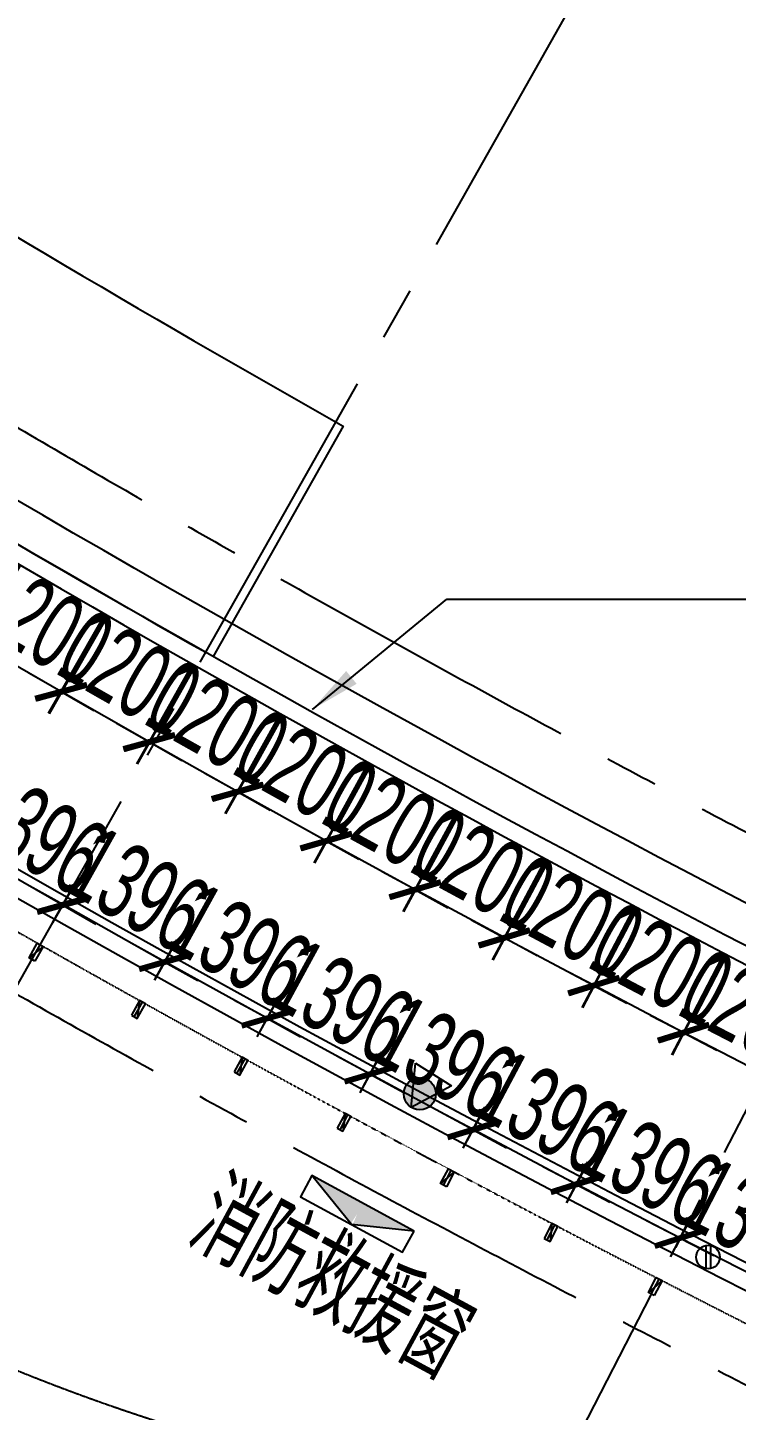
# Model space of a CAD drawing. Extents: x -668578 to 2331563, y -1202445 to 1620273.
# Drawn here: x 775403 to 783843, y 99911 to 116373 of the extents above; entities that cross this region are included whole.
import ezdxf

# ---------------------------------------------------------------- set-up
doc = ezdxf.new("R2010")
doc.units = 0
for name, pattern in [('CENTER2', [28.575, 19.05, -3.175, 3.175, -3.175]), ('DASH', [0.35, 0.25, -0.1]), ('DOT2', [0.125, 0, -0.125])]:
    doc.linetypes.add(name, pattern=pattern)
doc.layers.get('0').update_dxf_attribs({"color": 8})
doc.layers.get('Defpoints').update_dxf_attribs({"color": 8})
for name, color, linetype in [('#文字', 8, 'Continuous'), ('#标注', 8, 'Continuous'), ('#轴线', 8, 'CENTER2'), ('A-AL', 8, 'Continuous'), ('A-BEAM-PLAN-C', 8, 'Continuous'), ('A-FLOR-OTLN', 8, 'DOT2'), ('A-ROOF-DRAN', 8, 'Continuous'), ('A-WIND-FRAM', 8, 'Continuous'), ('BZ', 8, 'Continuous'), ('dim', 8, 'Continuous'), ('EQUIP_雨水斗', 8, 'Continuous'), ('外轮廓', 8, 'Continuous'), ('建-消防-防火分区填充', 8, 'Continuous'), ('救援窗', 8, 'Continuous'), ('消防救援', 8, 'Continuous')]:
    doc.layers.add(name, color=color, linetype=linetype)
doc.styles.add('JHZX', font='jrs.shx', dxfattribs={"width": 0.6, "bigfont": 'jhz.shx'})
doc.styles.add('图纸文字', font='txt.shx', dxfattribs={"width": 0.5, "bigfont": 'HZTXT.shx'})
doc.dimstyles.new('JZBZ-300', dxfattribs={"dimscale": 300, "dimtxt": 3, "dimasz": 1.5, "dimexe": 1, "dimexo": 1, "dimgap": 0.5, "dimtad": 1, "dimdec": 0, "dimdsep": 46, "dimtxsty": 'JHZX', "dimblk1": 'ARCHTICK', "dimblk2": 'ARCHTICK', "dimsah": 1, "dimcen": 0, "dimclrd": 1, "dimclre": 1, "dimclrt": 2, "dimazin": 2, "dimtfac": 1, "dimtdec": 0, "dimtix": 1, "dimtmove": 0, "dimatfit": 3, "dimfxl": 0, "dimtolj": 1, "dimlwd": -1, "dimlwe": -1, "dimarcsym": 0})
doc.dimstyles.new('JZBZ-400', dxfattribs={"dimscale": 400, "dimtxt": 3, "dimasz": 1.5, "dimexe": 1, "dimexo": 1, "dimgap": 0.5, "dimtad": 1, "dimdec": 0, "dimdsep": 46, "dimtxsty": 'JHZX', "dimblk1": 'ARCHTICK', "dimblk2": 'ARCHTICK', "dimsah": 1, "dimcen": 0, "dimclrd": 1, "dimclre": 1, "dimclrt": 2, "dimazin": 2, "dimtfac": 1, "dimtdec": 0, "dimtix": 1, "dimtmove": 0, "dimatfit": 3, "dimfxl": 0, "dimtolj": 1, "dimlwd": -1, "dimlwe": -1, "dimarcsym": 0})

# ---------------------------------------------------------------- blocks, each defined once
blk = doc.blocks.new('_ARCHTICK')
at = {"color": 0, "linetype": 'ByBlock', "const_width": 0.15}
blk.add_lwpolyline([(-0.5, -0.5), (0.5, 0.5)], dxfattribs=at)
blk = doc.blocks.new('*D2918')
at = {"layer": '#标注', "ltscale": 300, "transparency": 16777216}
for p, q in [((52517, 44290), (60086, 50671)), ((174425, -21557), (175612, -11729))]:
    blk.add_line(p, q, dxfattribs=at)
blk.add_arc((197092, 166179), 179600, 220.13382, 263.11563, dxfattribs=at)
at = {"layer": 'Defpoints', "color": 0, "ltscale": 300, "transparency": 16777216}
for p in [(197092, 166179), (52212, 44032), (92699, 20035), (174378, -21955)]:
    blk.add_point(p, dxfattribs=at)
at = {"layer": '#标注', "ltscale": 300, "transparency": 16777216, "xscale": 600, "yscale": 600, "zscale": 600}
for p, rotation in [((59781, 50414), 130.1338192809486), ((175564, -12126), 353.1156299250185)]:
    blk.add_blockref('_ARCHTICK', p, dxfattribs=dict(at, rotation=rotation))
at = {"layer": '#标注', "ltscale": 300, "transparency": 16777216, "insert": (112118, 8861), "char_height": 1200, "attachment_point": 5, "rotation": 331.6247, "style": 'JHZX'}
blk.add_mtext('\\A1;42.98°', dxfattribs=at)
blk = doc.blocks.new('*D2939')
at = {"layer": '#标注', "ltscale": 300, "transparency": 16777216}
for p, q in [((-1773, -1481), (-9342, -7863)), ((165914, -92056), (164727, -101884))]:
    blk.add_line(p, q, dxfattribs=at)
blk.add_arc((197092, 166179), 269610, 220.13382, 263.11563, dxfattribs=at)
at = {"layer": 'Defpoints', "color": 0, "ltscale": 300, "transparency": 16777216}
for p in [(197092, 166179), (-1467, -1224), (40380, -53208), (165962, -91659)]:
    blk.add_point(p, dxfattribs=at)
at = {"layer": '#标注', "ltscale": 300, "transparency": 16777216, "xscale": 600, "yscale": 600, "zscale": 600}
for p, rotation in [((-9036, -7605), 130.1338192809485), ((164775, -101487), 353.1156299250187)]:
    blk.add_blockref('_ARCHTICK', p, dxfattribs=dict(at, rotation=rotation))
at = {"layer": '#标注', "ltscale": 300, "transparency": 16777216, "insert": (69342, -70334), "char_height": 1200, "attachment_point": 5, "rotation": 331.6247, "style": 'JHZX'}
blk.add_mtext('\\A1;42.98°', dxfattribs=at)
blk = doc.blocks.new('*D3005')
at = {"layer": '#标注', "transparency": 16777216}
for p, q in [((-54001, 4433), (-51718, 8658)), ((-51909, 8306), (-45083, 4619)), ((-47175, 746), (-44893, 4971))]:
    blk.add_line(p, q, dxfattribs=at)
at = {"layer": 'Defpoints', "color": 0, "transparency": 16777216}
for p in [(-45083, 4619), (-54191, 4081), (-47365, 394)]:
    blk.add_point(p, dxfattribs=at)
at = {"layer": '#标注', "transparency": 16777216, "xscale": 600, "yscale": 600, "zscale": 600}
for p, rotation in [((-51909, 8306), 151.6247212833316), ((-45083, 4619), 331.6247212833315)]:
    blk.add_blockref('_ARCHTICK', p, dxfattribs=dict(at, rotation=rotation))
at = {"layer": '#标注', "transparency": 16777216, "insert": (-48115, 7166), "char_height": 1200, "attachment_point": 5, "rotation": 331.6247, "style": 'JHZX'}
blk.add_mtext('\\A1;7758', dxfattribs=at)
blk = doc.blocks.new('*D267')
at = {"layer": 'Defpoints', "color": 0, "ltscale": 300, "transparency": 16777216}
for p in [(783174, 101963), (782924, 101478), (784166, 100839)]:
    blk.add_point(p, dxfattribs=at)
at = {"layer": 'dim', "color": 1, "ltscale": 300, "transparency": 16777216}
for p, q in [((783062, 101745), (783311, 102230)), ((783174, 101963), (782774, 102169)), ((784415, 101324), (783174, 101963)), ((784303, 101106), (784553, 101591)), ((784415, 101324), (784815, 101118))]:
    blk.add_line(p, q, dxfattribs=at)
at = {"layer": 'dim', "color": 1, "ltscale": 300, "transparency": 16777216, "xscale": 450, "yscale": 450, "zscale": 450}
for p, rotation in [((783174, 101963), 332.7558265952266), ((784415, 101324), 152.7558265952265)]:
    blk.add_blockref('_ARCHTICK', p, dxfattribs=dict(at, rotation=rotation))
at = {"layer": 'dim', "color": 2, "ltscale": 300, "transparency": 16777216, "insert": (784069, 102177), "char_height": 900, "attachment_point": 5, "rotation": 332.7558, "style": 'JHZX'}
blk.add_mtext('\\A1;1396', dxfattribs=at)
blk = doc.blocks.new('*D268')
at = {"layer": 'Defpoints', "color": 0, "ltscale": 300, "transparency": 16777216}
for p in [(781936, 102605), (781683, 102117), (782922, 101474)]:
    blk.add_point(p, dxfattribs=at)
at = {"layer": 'dim', "color": 1, "ltscale": 300, "transparency": 16777216}
for p, q in [((781936, 102605), (781537, 102812)), ((781821, 102384), (782074, 102871)), ((783175, 101962), (781936, 102605)), ((783060, 101741), (783314, 102228)), ((783175, 101962), (783575, 101755))]:
    blk.add_line(p, q, dxfattribs=at)
at = {"layer": 'dim', "color": 1, "ltscale": 300, "transparency": 16777216, "xscale": 450, "yscale": 450, "zscale": 450}
for p, rotation in [((781936, 102605), 332.56735634041), ((783175, 101962), 152.5673563404099)]:
    blk.add_blockref('_ARCHTICK', p, dxfattribs=dict(at, rotation=rotation))
at = {"layer": 'dim', "color": 2, "ltscale": 300, "transparency": 16777216, "insert": (782832, 102816), "char_height": 900, "attachment_point": 5, "rotation": 332.5674, "style": 'JHZX'}
blk.add_mtext('\\A1;1396', dxfattribs=at)
blk = doc.blocks.new('*D269')
at = {"layer": 'Defpoints', "color": 0, "ltscale": 300, "transparency": 16777216}
for p in [(780707, 103255), (780451, 102773), (781683, 102117)]:
    blk.add_point(p, dxfattribs=at)
at = {"layer": 'dim', "color": 1, "ltscale": 300, "transparency": 16777216}
for p, q in [((780707, 103255), (780310, 103466)), ((780591, 103038), (780848, 103520)), ((781939, 102600), (780707, 103255)), ((781824, 102382), (782080, 102864)), ((781939, 102600), (782337, 102388))]:
    blk.add_line(p, q, dxfattribs=at)
at = {"layer": 'dim', "color": 1, "ltscale": 300, "transparency": 16777216, "xscale": 450, "yscale": 450, "zscale": 450}
for p, rotation in [((780707, 103255), 332.0017537923181), ((781939, 102600), 152.0017537923181)]:
    blk.add_blockref('_ARCHTICK', p, dxfattribs=dict(at, rotation=rotation))
at = {"layer": 'dim', "color": 2, "ltscale": 300, "transparency": 16777216, "insert": (781605, 103457), "char_height": 900, "attachment_point": 5, "rotation": 332.0018, "style": 'JHZX'}
blk.add_mtext('\\A1;1396', dxfattribs=at)
blk = doc.blocks.new('*D270')
at = {"layer": 'Defpoints', "color": 0, "ltscale": 300, "transparency": 16777216}
for p in [(779481, 103915), (779220, 103432), (780448, 102769)]:
    blk.add_point(p, dxfattribs=at)
at = {"layer": 'dim', "color": 1, "ltscale": 300, "transparency": 16777216}
for p, q in [((779481, 103915), (779085, 104129)), ((779363, 103696), (779623, 104179)), ((780709, 103251), (779481, 103915)), ((780591, 103033), (780852, 103515)), ((780709, 103251), (781105, 103037))]:
    blk.add_line(p, q, dxfattribs=at)
at = {"layer": 'dim', "color": 1, "ltscale": 300, "transparency": 16777216, "xscale": 450, "yscale": 450, "zscale": 450}
for p, rotation in [((779481, 103915), 331.6248009702869), ((780709, 103251), 151.6248009702868)]:
    blk.add_blockref('_ARCHTICK', p, dxfattribs=dict(at, rotation=rotation))
at = {"layer": 'dim', "color": 2, "ltscale": 300, "transparency": 16777216, "insert": (780380, 104111), "char_height": 900, "attachment_point": 5, "rotation": 331.6248, "style": 'JHZX'}
blk.add_mtext('\\A1;1396', dxfattribs=at)
blk = doc.blocks.new('*D271')
at = {"layer": 'Defpoints', "color": 0, "ltscale": 300, "transparency": 16777216}
for p in [(778256, 104580), (777992, 104096), (779218, 103428)]:
    blk.add_point(p, dxfattribs=at)
at = {"layer": 'dim', "color": 1, "ltscale": 300, "transparency": 16777216}
for p, q in [((778256, 104580), (777860, 104796)), ((778135, 104359), (778399, 104844)), ((779482, 103913), (778256, 104580)), ((779361, 103692), (779625, 104176)), ((779482, 103913), (779877, 103698))]:
    blk.add_line(p, q, dxfattribs=at)
at = {"layer": 'dim', "color": 1, "ltscale": 300, "transparency": 16777216, "xscale": 450, "yscale": 450, "zscale": 450}
for p, rotation in [((778256, 104580), 331.4362308051989), ((779482, 103913), 151.4362308051989)]:
    blk.add_blockref('_ARCHTICK', p, dxfattribs=dict(at, rotation=rotation))
at = {"layer": 'dim', "color": 2, "ltscale": 300, "transparency": 16777216, "insert": (779156, 104774), "char_height": 900, "attachment_point": 5, "rotation": 331.4362, "style": 'JHZX'}
blk.add_mtext('\\A1;1396', dxfattribs=at)
blk = doc.blocks.new('*D272')
at = {"layer": 'Defpoints', "color": 0, "ltscale": 300, "transparency": 16777216}
for p in [(777036, 105252), (776770, 104771), (777992, 104096)]:
    blk.add_point(p, dxfattribs=at)
at = {"layer": 'dim', "color": 1, "ltscale": 300, "transparency": 16777216}
for p, q in [((777036, 105252), (776642, 105470)), ((776915, 105034), (777181, 105515)), ((778258, 104577), (777036, 105252)), ((778137, 104358), (778403, 104839)), ((778258, 104577), (778652, 104359))]:
    blk.add_line(p, q, dxfattribs=at)
at = {"layer": 'dim', "color": 1, "ltscale": 300, "transparency": 16777216, "xscale": 450, "yscale": 450, "zscale": 450}
for p, rotation in [((777036, 105252), 331.0591852064206), ((778258, 104577), 151.0591852064206)]:
    blk.add_blockref('_ARCHTICK', p, dxfattribs=dict(at, rotation=rotation))
at = {"layer": 'dim', "color": 2, "ltscale": 300, "transparency": 16777216, "insert": (777937, 105440), "char_height": 900, "attachment_point": 5, "rotation": 331.0592, "style": 'JHZX'}
blk.add_mtext('\\A1;1396', dxfattribs=at)
blk = doc.blocks.new('*D273')
at = {"layer": 'Defpoints', "color": 0, "ltscale": 300, "transparency": 16777216}
for p in [(775821, 105932), (775553, 105455), (776770, 104771)]:
    blk.add_point(p, dxfattribs=at)
at = {"layer": 'dim', "color": 1, "ltscale": 300, "transparency": 16777216}
for p, q in [((775700, 105716), (775967, 106193)), ((775821, 105932), (775428, 106152)), ((777038, 105248), (775821, 105932)), ((776917, 105033), (777185, 105510)), ((777038, 105248), (777430, 105028))]:
    blk.add_line(p, q, dxfattribs=at)
at = {"layer": 'dim', "color": 1, "ltscale": 300, "transparency": 16777216, "xscale": 450, "yscale": 450, "zscale": 450}
for p, rotation in [((775821, 105932), 330.6821467389489), ((777038, 105248), 150.6821467389489)]:
    blk.add_blockref('_ARCHTICK', p, dxfattribs=dict(at, rotation=rotation))
at = {"layer": 'dim', "color": 2, "ltscale": 300, "transparency": 16777216, "insert": (776723, 106113), "char_height": 900, "attachment_point": 5, "rotation": 330.6821, "style": 'JHZX'}
blk.add_mtext('\\A1;1396', dxfattribs=at)
blk = doc.blocks.new('*D274')
at = {"layer": 'Defpoints', "color": 0, "ltscale": 300, "transparency": 16777216}
for p in [(774613, 106621), (774342, 106150), (775553, 105455)]:
    blk.add_point(p, dxfattribs=at)
at = {"layer": 'dim', "color": 1, "ltscale": 300, "transparency": 16777216}
for p, q in [((774613, 106621), (774223, 106845)), ((774492, 106411), (774762, 106881)), ((775823, 105925), (774613, 106621)), ((775702, 105715), (775973, 106186)), ((775823, 105925), (776213, 105701))]:
    blk.add_line(p, q, dxfattribs=at)
at = {"layer": 'dim', "color": 1, "ltscale": 300, "transparency": 16777216, "xscale": 450, "yscale": 450, "zscale": 450}
for p, rotation in [((774613, 106621), 330.116514410862), ((775823, 105925), 150.116514410862)]:
    blk.add_blockref('_ARCHTICK', p, dxfattribs=dict(at, rotation=rotation))
at = {"layer": 'dim', "color": 2, "ltscale": 300, "transparency": 16777216, "insert": (775517, 106793), "char_height": 900, "attachment_point": 5, "rotation": 330.1165, "style": 'JHZX'}
blk.add_mtext('\\A1;1396', dxfattribs=at)
blk = doc.blocks.new('A$C6e55dde9')
at = {"layer": '救援窗'}
h = blk.add_hatch(color=256, dxfattribs=at)
edge = h.paths.add_edge_path()
edge.add_arc((-839, -143), 839, 350.4779, 360)
edge.add_arc((839, -143), 839, 180, 189.5221)
edge.add_line((12, -282), (693, 0))
edge.add_line((693, 0), (-693, 0))
edge.add_line((-693, 0), (-12, -282))
edge = h.paths.add_edge_path()
edge.add_line((-12, -282), (0, -287))
edge.add_line((0, -287), (12, -282))
edge.add_arc((839, -143), 839, 180, 189.5221, ccw=False)
edge.add_arc((-839, -143), 839, -9.5221, 0, ccw=False)
blk.add_lwpolyline([(693, 0), (-693, 0), (-693, -287), (693, -287)], close=True, dxfattribs=at)
blk.add_lwpolyline([(693, 0), (0, -287), (-693, 0)], dxfattribs=at)
blk = doc.blocks.new('A$Cf5e5299f')
at = {"layer": '#标注', "ltscale": 300}
blk.add_blockref('A$C6e55dde9', (0, 0), dxfattribs=at)
at = {"layer": '#文字', "style": '图纸文字', "width": 0.7}
blk.add_text('消防救援窗', height=1000, dxfattribs=at).set_placement((-1646, -1458))
blk = doc.blocks.new('*D1371')
at = {"layer": '#标注', "color": 1, "ltscale": 300, "transparency": 16777216}
for p, q in [((783660, 105259), (783080, 104140)), ((784725, 104708), (784146, 103588)), ((783218, 104407), (782818, 104613)), ((784284, 103855), (783218, 104407)), ((784284, 103855), (784683, 103648))]:
    blk.add_line(p, q, dxfattribs=at)
at = {"layer": 'Defpoints', "color": 0, "ltscale": 300, "transparency": 16777216}
for p in [(783798, 105526), (784863, 104974), (783218, 104407)]:
    blk.add_point(p, dxfattribs=at)
at = {"layer": '#标注', "color": 1, "ltscale": 300, "transparency": 16777216, "xscale": 450, "yscale": 450, "zscale": 450}
for p, rotation in [((783218, 104407), 332.6246425248109), ((784284, 103855), 152.6246425248109)]:
    blk.add_blockref('_ARCHTICK', p, dxfattribs=dict(at, rotation=rotation))
at = {"layer": '#标注', "color": 2, "ltscale": 300, "transparency": 16777216, "insert": (784027, 104663), "char_height": 900, "attachment_point": 5, "rotation": 332.6246, "style": 'JHZX'}
blk.add_mtext('\\A1;1200', dxfattribs=at)
blk = doc.blocks.new('*D1372')
at = {"layer": '#标注', "color": 1, "ltscale": 300, "transparency": 16777216}
for p, q in [((782596, 105818), (782010, 104702)), ((783658, 105260), (783072, 104144)), ((782149, 104968), (781751, 105177)), ((783211, 104410), (782149, 104968)), ((783211, 104410), (783610, 104201))]:
    blk.add_line(p, q, dxfattribs=at)
at = {"layer": 'Defpoints', "color": 0, "ltscale": 300, "transparency": 16777216}
for p in [(782735, 106084), (783798, 105526), (782149, 104968)]:
    blk.add_point(p, dxfattribs=at)
at = {"layer": '#标注', "color": 1, "ltscale": 300, "transparency": 16777216, "xscale": 450, "yscale": 450, "zscale": 450}
for p, rotation in [((782149, 104968), 332.2943281581468), ((783211, 104410), 152.2943281581468)]:
    blk.add_blockref('_ARCHTICK', p, dxfattribs=dict(at, rotation=rotation))
at = {"layer": '#标注', "color": 2, "ltscale": 300, "transparency": 16777216, "insert": (782959, 105220), "char_height": 900, "attachment_point": 5, "rotation": 332.2943, "style": 'JHZX'}
blk.add_mtext('\\A1;1200', dxfattribs=at)
blk = doc.blocks.new('*D1373')
at = {"layer": '#标注', "color": 1, "ltscale": 300, "transparency": 16777216}
for p, q in [((781535, 106383), (780942, 105270)), ((781083, 105535), (780686, 105747)), ((782594, 105819), (782002, 104706)), ((782143, 104971), (781083, 105535)), ((782143, 104971), (782540, 104760))]:
    blk.add_line(p, q, dxfattribs=at)
at = {"layer": 'Defpoints', "color": 0, "ltscale": 300, "transparency": 16777216}
for p in [(781676, 106648), (782735, 106084), (781083, 105535)]:
    blk.add_point(p, dxfattribs=at)
at = {"layer": '#标注', "color": 1, "ltscale": 300, "transparency": 16777216, "xscale": 450, "yscale": 450, "zscale": 450}
for p, rotation in [((781083, 105535), 331.964013791483), ((782143, 104971), 151.964013791483)]:
    blk.add_blockref('_ARCHTICK', p, dxfattribs=dict(at, rotation=rotation))
at = {"layer": '#标注', "color": 2, "ltscale": 300, "transparency": 16777216, "insert": (781895, 105783), "char_height": 900, "attachment_point": 5, "rotation": 331.964, "style": 'JHZX'}
blk.add_mtext('\\A1;1200', dxfattribs=at)
blk = doc.blocks.new('*D1374')
at = {"layer": '#标注', "color": 1, "ltscale": 300, "transparency": 16777216}
for p, q in [((780477, 106954), (779879, 105845)), ((781533, 106384), (780935, 105275)), ((780021, 106109), (779625, 106323)), ((781077, 105539), (780021, 106109)), ((781077, 105539), (781473, 105325))]:
    blk.add_line(p, q, dxfattribs=at)
at = {"layer": 'Defpoints', "color": 0, "ltscale": 300, "transparency": 16777216}
for p in [(780620, 107218), (781676, 106648), (780021, 106109)]:
    blk.add_point(p, dxfattribs=at)
at = {"layer": '#标注', "color": 1, "ltscale": 300, "transparency": 16777216, "xscale": 450, "yscale": 450, "zscale": 450}
for p, rotation in [((780021, 106109), 331.6336994248201), ((781077, 105539), 151.6336994248201)]:
    blk.add_blockref('_ARCHTICK', p, dxfattribs=dict(at, rotation=rotation))
at = {"layer": '#标注', "color": 2, "ltscale": 300, "transparency": 16777216, "insert": (780834, 106352), "char_height": 900, "attachment_point": 5, "rotation": 331.6337, "style": 'JHZX'}
blk.add_mtext('\\A1;1200', dxfattribs=at)
blk = doc.blocks.new('*D1375')
at = {"layer": '#标注', "color": 1, "ltscale": 300, "transparency": 16777216}
for p, q in [((779423, 107531), (778818, 106425)), ((778962, 106688), (778567, 106905)), ((780476, 106955), (779871, 105849)), ((780015, 106112), (778962, 106688)), ((780015, 106112), (780409, 105896))]:
    blk.add_line(p, q, dxfattribs=at)
at = {"layer": 'Defpoints', "color": 0, "ltscale": 300, "transparency": 16777216}
for p in [(779567, 107794), (780620, 107218), (778962, 106688)]:
    blk.add_point(p, dxfattribs=at)
at = {"layer": '#标注', "color": 1, "ltscale": 300, "transparency": 16777216, "xscale": 450, "yscale": 450, "zscale": 450}
for p, rotation in [((778962, 106688), 331.3033850581551), ((780015, 106112), 151.303385058155)]:
    blk.add_blockref('_ARCHTICK', p, dxfattribs=dict(at, rotation=rotation))
at = {"layer": '#标注', "color": 2, "ltscale": 300, "transparency": 16777216, "insert": (779777, 106927), "char_height": 900, "attachment_point": 5, "rotation": 331.3034, "style": 'JHZX'}
blk.add_mtext('\\A1;1200', dxfattribs=at)
blk = doc.blocks.new('*D1376')
at = {"layer": '#标注', "color": 1, "ltscale": 300, "transparency": 16777216}
for p, q in [((778373, 108114), (777761, 107012)), ((779422, 107532), (778810, 106430)), ((777907, 107274), (777513, 107493)), ((778956, 106692), (777907, 107274)), ((778956, 106692), (779349, 106474))]:
    blk.add_line(p, q, dxfattribs=at)
at = {"layer": 'Defpoints', "color": 0, "ltscale": 300, "transparency": 16777216}
for p in [(778518, 108376), (779567, 107794), (777907, 107274)]:
    blk.add_point(p, dxfattribs=at)
at = {"layer": '#标注', "color": 1, "ltscale": 300, "transparency": 16777216, "xscale": 450, "yscale": 450, "zscale": 450}
for p, rotation in [((777907, 107274), 330.9730706914927), ((778956, 106692), 150.9730706914927)]:
    blk.add_blockref('_ARCHTICK', p, dxfattribs=dict(at, rotation=rotation))
at = {"layer": '#标注', "color": 2, "ltscale": 300, "transparency": 16777216, "insert": (778722, 107508), "char_height": 900, "attachment_point": 5, "rotation": 330.9731, "style": 'JHZX'}
blk.add_mtext('\\A1;1200', dxfattribs=at)
blk = doc.blocks.new('*D1377')
at = {"layer": '#标注', "color": 1, "ltscale": 300, "transparency": 16777216}
for p, q in [((777325, 108703), (776707, 107605)), ((776854, 107866), (776462, 108087)), ((778371, 108115), (777753, 107016)), ((777900, 107278), (776854, 107866)), ((777900, 107278), (778292, 107057))]:
    blk.add_line(p, q, dxfattribs=at)
at = {"layer": 'Defpoints', "color": 0, "ltscale": 300, "transparency": 16777216}
for p in [(777472, 108965), (778518, 108376), (776854, 107866)]:
    blk.add_point(p, dxfattribs=at)
at = {"layer": '#标注', "color": 1, "ltscale": 300, "transparency": 16777216, "xscale": 450, "yscale": 450, "zscale": 450}
for p, rotation in [((776854, 107866), 330.6427563248322), ((777900, 107278), 150.6427563248322)]:
    blk.add_blockref('_ARCHTICK', p, dxfattribs=dict(at, rotation=rotation))
at = {"layer": '#标注', "color": 2, "ltscale": 300, "transparency": 16777216, "insert": (777671, 108095), "char_height": 900, "attachment_point": 5, "rotation": 330.6428, "style": 'JHZX'}
blk.add_mtext('\\A1;1200', dxfattribs=at)
blk = doc.blocks.new('*D1378')
at = {"layer": '#标注', "color": 1, "ltscale": 300, "transparency": 16777216}
for p, q in [((776281, 109298), (775657, 108203)), ((775805, 108464), (775415, 108687)), ((777324, 108704), (776699, 107609)), ((776848, 107870), (775805, 108464)), ((776848, 107870), (777239, 107647))]:
    blk.add_line(p, q, dxfattribs=at)
at = {"layer": 'Defpoints', "color": 0, "ltscale": 300, "transparency": 16777216}
for p in [(776430, 109559), (777472, 108965), (775805, 108464)]:
    blk.add_point(p, dxfattribs=at)
at = {"layer": '#标注', "color": 1, "ltscale": 300, "transparency": 16777216, "xscale": 450, "yscale": 450, "zscale": 450}
for p, rotation in [((775805, 108464), 330.3124419581695), ((776848, 107870), 150.3124419581694)]:
    blk.add_blockref('_ARCHTICK', p, dxfattribs=dict(at, rotation=rotation))
at = {"layer": '#标注', "color": 2, "ltscale": 300, "transparency": 16777216, "insert": (776624, 108688), "char_height": 900, "attachment_point": 5, "rotation": 330.3124, "style": 'JHZX'}
blk.add_mtext('\\A1;1200', dxfattribs=at)
blk = doc.blocks.new('*D1379')
at = {"layer": '#标注', "color": 1, "ltscale": 300, "transparency": 16777216}
for p, q in [((775241, 109900), (774610, 108808)), ((774760, 109068), (774370, 109293)), ((776280, 109299), (775649, 108208)), ((775799, 108468), (774760, 109068)), ((775799, 108468), (776189, 108243))]:
    blk.add_line(p, q, dxfattribs=at)
at = {"layer": 'Defpoints', "color": 0, "ltscale": 300, "transparency": 16777216}
for p in [(775391, 110159), (776430, 109559), (774760, 109068)]:
    blk.add_point(p, dxfattribs=at)
at = {"layer": '#标注', "color": 1, "ltscale": 300, "transparency": 16777216, "xscale": 450, "yscale": 450, "zscale": 450}
for p, rotation in [((774760, 109068), 329.9821275915046), ((775799, 108468), 149.9821275915046)]:
    blk.add_blockref('_ARCHTICK', p, dxfattribs=dict(at, rotation=rotation))
at = {"layer": '#标注', "color": 2, "ltscale": 300, "transparency": 16777216, "insert": (775580, 109287), "char_height": 900, "attachment_point": 5, "rotation": 329.9821, "style": 'JHZX'}
blk.add_mtext('\\A1;1200', dxfattribs=at)
blk = doc.blocks.new('幕墙分隔')
for p, q in [((-40, -100), (40, 100)), ((0, 100), (0, -100))]:
    blk.add_line(p, q)
blk.add_lwpolyline([(-40, 100), (40, 100), (40, -100), (-40, -100)], close=True)
blk = doc.blocks.new('A$C1BDD5639')
at = {"layer": '消防救援', "linetype": 'ByBlock'}
h = blk.add_hatch(color=256, dxfattribs=at)
h.dxf.hatch_style = 1
edge = h.paths.add_edge_path()
edge.add_arc((-283, 16), 191, 0, 360)
for p, q in [((-475, 16), (0, 254)), ((0, 254), (0, -254)), ((0, -254), (-475, 16))]:
    blk.add_line(p, q, dxfattribs=at)
blk.add_circle((-283, 16), 191, dxfattribs=at)
blk = doc.blocks.new('$TwtSys$00000139')
at = {"layer": 'EQUIP_雨水斗'}
for p, q in [((-19, 92), (-19, -92)), ((19, 92), (19, -92))]:
    blk.add_line(p, q, dxfattribs=at)
blk.add_circle((0, 0), 93.8, dxfattribs=at)
blk = doc.blocks.new('hgtbrsrree')
at = {"layer": 'EQUIP_雨水斗', "xscale": 1.5, "yscale": 1.5, "zscale": 1.5}
blk.add_blockref('$TwtSys$00000139', (0, 0), dxfattribs=at)
blk = doc.blocks.new('A$C47405904')
at = {"layer": 'A-AL'}
for points in [[(-89278, 9481, -0.031021), (-108755, 27069, 0.415715), (-113080, 27106), (-145267, -4699, 0.412976), (-145302, -9004, 0.149442), (-10240, -82596, 0.358696), (-6809, -80780)], [(-23311, -21874, -0.064773), (-71512, 1542, 0.089348), (-79518, 4959), (-80049, 5081, -0.111413), (-89357, 9543)]]:
    blk.add_lwpolyline(points, format="xyb", dxfattribs=at)
at = {"layer": 'A-BEAM-PLAN-C'}
blk.add_lwpolyline([(-74075, 2511), (-72219, 5260, 0.019988), (-58290, -3366), (-59841, -6107)], format="xyb", dxfattribs=at)
at = {"layer": 'A-FLOR-OTLN'}
for radius, start, end in [(212150, 224.36474, 258.37779), (262600, 224.41582, 258.41493)]:
    blk.add_arc((42590, 175095), radius, start, end, dxfattribs=at)
at = {"layer": 'A-ROOF-DRAN'}
for radius, end in [(211500, 263.30526), (211800, 259.3487)]:
    blk.add_arc((42590, 175095), radius, 233.70702, end, dxfattribs=at)
at = {"layer": '外轮廓', "color": 3, "linetype": 'DASH', "ltscale": 5}
blk.add_lwpolyline([(-109158, 16478), (-135454, -11643, 0.41242), (-135330, -15318, 0.140163), (-7770, -80593, 0.412914), (-4719, -78556), (3836, -36160, 0.415851), (1787, -33095, -0.057061), (-44213, -18484, 0.041227), (-47955, -17165, 0.051572), (-52855, -16406), (-54407, -16327, -0.116659), (-64974, -13255, -0.058192), (-105484, 16602, 0.414617), (-109158, 16478)], format="xyb", close=True, dxfattribs=at)
at = {"layer": '外轮廓', "color": 3}
blk.add_lwpolyline([(-22739, -22538), (-22739, -22538, -0.065678), (-71758, 1166, 0.089348), (-79617, 4520), (-80148, 4642, -0.112531), (-89717, 9256)], format="xyb", dxfattribs=at)
for radius, end in [(208150, 240.49362), (208350, 251.76338)]:
    blk.add_arc((42590, 175095), radius, 236.67752, end, dxfattribs=at)
at = {"layer": '建-消防-防火分区填充'}
for p in [(-60730, -10311), (-59508, -10986), (-58281, -11654), (-57050, -12314), (-55815, -12966)]:
    blk.add_point(p, dxfattribs=at)
at = {"layer": 'A-ROOF-DRAN'}
blk.add_blockref('hgtbrsrree', (-53945, -13258), dxfattribs=at)
at = {"layer": 'A-WIND-FRAM'}
for p, rotation in [((-61948, -9627), 150.4936278319665), ((-57050, -12314), 152.0017537922295), ((-54575, -13609), 152.755826595119)]:
    blk.add_blockref('幕墙分隔', p, dxfattribs=dict(at, rotation=rotation))
at = {"layer": 'A-WIND-FRAM', "xscale": -1}
for p, rotation in [((-60730, -10311), 150.8707345222581), ((-59508, -10986), 151.2477673581276), ((-58281, -11654), 151.6248009704094), ((-55815, -12966), 152.3787888050168)]:
    blk.add_blockref('幕墙分隔', p, dxfattribs=dict(at, rotation=rotation))
at = {"layer": '消防救援', "linetype": 'ByBlock', "rotation": 58.03810228225294}
blk.add_blockref('A$C1BDD5639', (-57215, -11083), dxfattribs=at)
blk = doc.blocks.new('A$Caccc0cd0')
at = {"layer": '#标注'}
dim = blk.add_aligned_dim(p1=(-54190.7, 4080.6), p2=(-47364.9, 393.7), distance=4802.1, dimstyle='JZBZ-400', override={"dimclrd": 256, "dimclre": 256, "dimclrt": 256}, dxfattribs=at)
dim.commit()
dim.dimension.update_dxf_attribs({"geometry": '*D3005', "text_midpoint": (-48115.5, 7166.2)})
blk = doc.blocks.new('DSGDFG')
at = {"layer": '#标注', "ltscale": 300}
blk.add_arc((197092.2, 166179.2), 257800, 220.136073, 263.11563, dxfattribs=at)
at = {"layer": '#轴线', "ltscale": 200}
for p, q in [((69174.5, -59855.8), (103759.5, 1257.2)), ((110342.2, -2298.4), (78196.4, -64728.8))]:
    blk.add_line(p, q, dxfattribs=at)
for radius in [206950, 212800, 220600, 228400, 236200, 244000, 251800, 257800]:
    blk.add_arc((197092.2, 166179.2), radius, 218.438892, 265.140584, dxfattribs=at)
at = {"layer": '#标注', "ltscale": 300}
blk.add_blockref('A$Caccc0cd0', (154502.6, -8915.6), dxfattribs=at)
for base, p1, p2, picture, middle in [((40379.7, -53208.3), (-1467, -1223.5), (165961.7, -91658.5), '*D2939', (69341.6, -70334.5)), ((92698.6, 20034.9), (52211.6, 44032.2), (174377.5, -21954.5), '*D2918', (112118.4, 8861.3))]:
    dim = blk.add_angular_dim_3p(base=base, center=(197092.1, 166179.2), p1=p1, p2=p2, dimstyle='JZBZ-400', override={"dimclrd": 256, "dimclre": 256, "dimclrt": 256}, dxfattribs=at)
    dim.commit()
    dim.dimension.update_dxf_attribs({"geometry": picture, "text_midpoint": middle})
blk = doc.blocks.new('HGDTRET')
at = {"layer": 'dim', "ltscale": 300}
blk.add_arc((880041, 290089.1), 262600, 224.98133, 258.268049, dxfattribs=at)
for p1, p2, distance, picture, middle in [((775552.8, 105454.8), (774342.4, 106150.4), -542.7, '*D274', (775517, 106793.4)), ((776770.1, 104771.3), (775552.8, 105454.8), -546.8, '*D273', (776723, 106113)), ((777991.8, 104095.7), (776770.1, 104771.3), -549.8, '*D272', (777937.3, 105439.7)), ((779217.9, 103428.2), (777991.8, 104095.7), -551.8, '*D271', (779155.6, 104773.6)), ((780448.4, 102768.8), (779220.1, 103432.2), -548.5, '*D270', (780380, 104111)), ((781683.2, 102117.5), (780450.6, 102772.8), -545.9, '*D269', (781604.8, 103457)), ((782922.3, 101474.3), (781683.2, 102117.5), -549.3, '*D268', (782832.2, 102816)), ((784165.5, 100839.3), (782924.4, 101478.4), -545.5, '*D267', (784069.3, 102177.2))]:
    dim = blk.add_aligned_dim(p1=p1, p2=p2, distance=distance, dimstyle='JZBZ-300', dxfattribs=at)
    dim.commit()
    dim.dimension.update_dxf_attribs({"geometry": picture, "text_midpoint": middle})
blk = doc.blocks.new('HRTYTET')
at = {"layer": '#标注', "ltscale": 300}
for p1, p2, picture, middle in [((776429.8, 109559), (775390.7, 110159.4), '*D1379', (775579.8, 109287.3)), ((777472.2, 108964.7), (776429.8, 109559), '*D1378', (776623.9, 108688.1)), ((778518.1, 108376.4), (777472.2, 108964.7), '*D1377', (777671.4, 108094.9)), ((779567.4, 107794.1), (778518.1, 108376.4), '*D1376', (778722.3, 107507.8)), ((780620, 107217.9), (779567.4, 107794.1), '*D1375', (779776.6, 106926.7)), ((781675.9, 106647.8), (780620, 107217.9), '*D1374', (780834.2, 106351.7)), ((782735.1, 106083.8), (781675.9, 106647.8), '*D1373', (781895.1, 105782.8)), ((783797.5, 105525.9), (782735.1, 106083.8), '*D1372', (782959.2, 105220.1)), ((784863.1, 104974.1), (783797.5, 105525.9), '*D1371', (784026.6, 104663.5))]:
    dim = blk.add_aligned_dim(p1=p1, p2=p2, distance=1260.5, dimstyle='JZBZ-300', override={"dimfxl": 200}, dxfattribs=at)
    dim.commit()
    dim.dimension.update_dxf_attribs({"geometry": picture, "text_midpoint": middle})

msp = doc.modelspace()

# ---------------------------------------------------------------- block references
at = {"layer": '#标注'}
for name, p in [('HGDTRET', (0, 0)), ('DSGDFG', (682948.9, 123910))]:
    msp.add_blockref(name, p, dxfattribs=at)
at = {"layer": '#标注', "ltscale": 300, "rotation": 331.5052068892017}
msp.add_blockref('A$Cf5e5299f', (779396.9, 102376.2), dxfattribs=at)
at = {"layer": 'dim', "ltscale": 300}
msp.add_blockref('A$C47405904', (837451.5, 114994.4), dxfattribs=at)
at = {"layer": 'dim'}
msp.add_blockref('HRTYTET', (0, 0), dxfattribs=at)

# ---------------------------------------------------------------- leaders
at = {"layer": 'BZ', "ltscale": 300}
msp.add_leader([(778794.1, 108257.2), (780396.9, 109569.1), (785342, 109569.1)], dimstyle='JZBZ-400', override={"dimclrd": 256}, dxfattribs=at)

doc.saveas('drawing.dxf')
